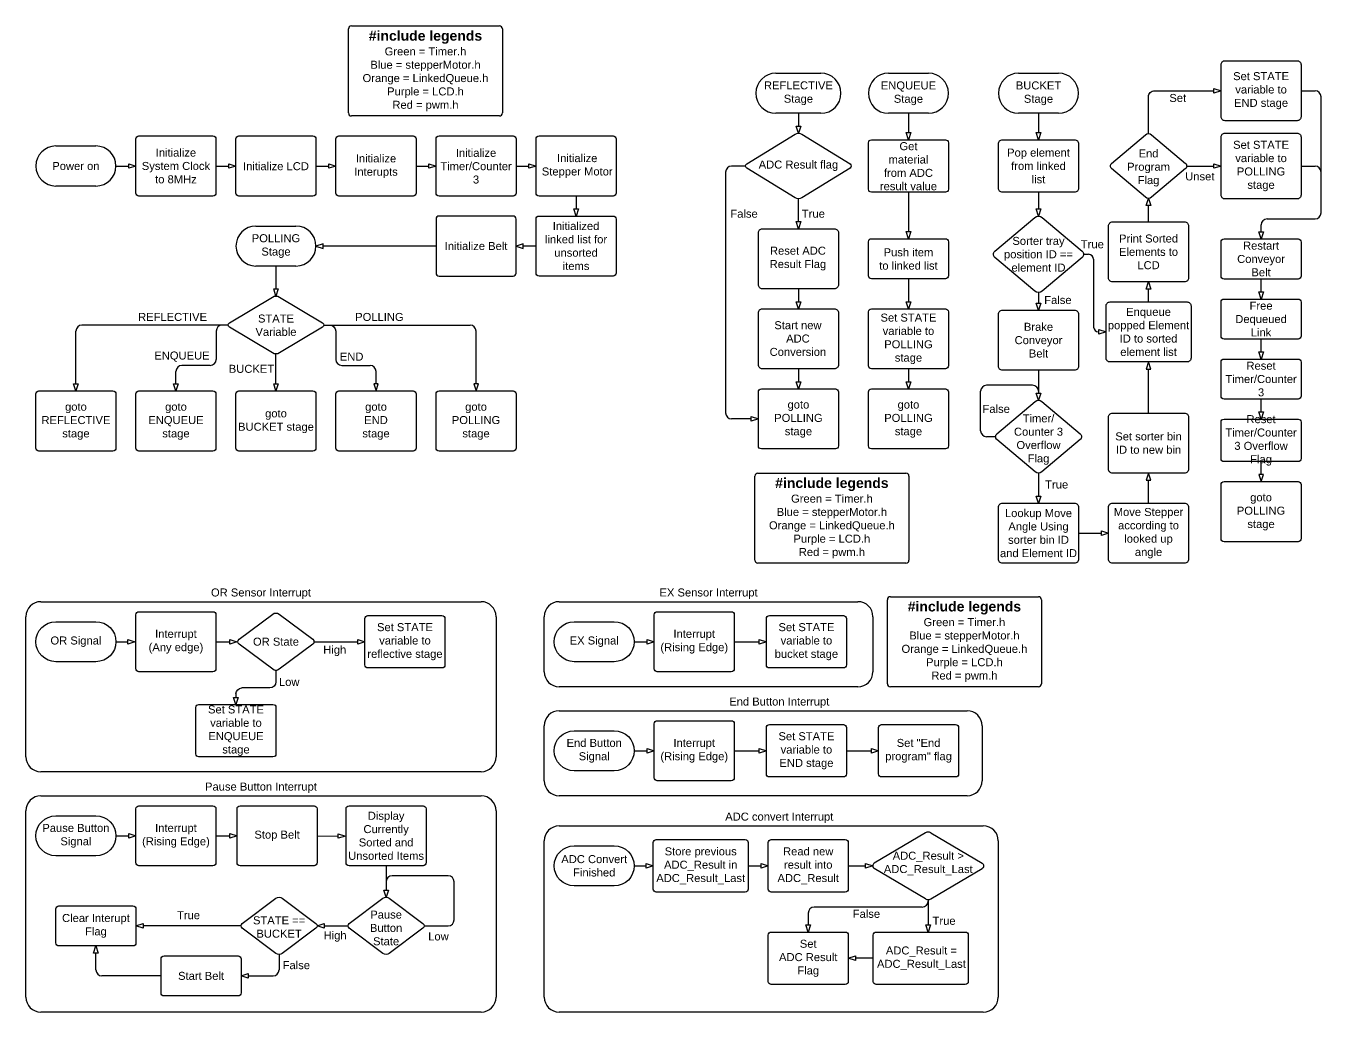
# Model space of a CAD drawing. Header units: inches. Extents: x 10 to 5225, y -3658 to 460.
# Drawn here: x 40 to 2630, y -1772 to 199 of the extents above; entities that cross this region are included whole.
import ezdxf

# ---------------------------------------------------------------- set-up
doc = ezdxf.new("R2010")
doc.units = ezdxf.units.IN
doc.header["$MEASUREMENT"] = 0

# ---------------------------------------------------------------- blocks, each defined once
blk = doc.blocks.new('A$Cc58e0897')
at = {"linetype": 'Continuous'}
blk.add_arc((0, -12), 12, 90, 180, dxfattribs=at)
blk = doc.blocks.new('A$Cd225de60')
blk.add_line((0, 0), (0, -25.2))
blk.add_lwpolyline([(0, -40), (-4.6, -25.7), (4.6, -25.7)], close=True)

msp = doc.modelspace()

# ---------------------------------------------------------------- linework, layer by layer
for p, q in [((684.9, 25.5), (684.9, 193.5)), ((690.9, 199.5), (986.9, 199.5)), ((992.9, 193.5), (992.9, 25.5)), ((1539.6, 104.9), (1629.6, 104.9)), ((1764.6, 104.9), (1844.6, 104.9)), ((2024.6, 104.9), (2104.6, 104.9)), ((986.9, 19.5), (690.9, 19.5)), ((1629.6, 24.9), (1539.6, 24.9)), ((1844.6, 24.9), (1764.6, 24.9)), ((1804.6, 24.9), (1804.6, -13.8)), ((2104.6, 24.9), (2024.6, 24.9)), ((2064.6, 24.9), (2064.6, -13.8)), ((100, -40.5), (180, -40.5)), ((220, -80.5), (245.7, -80.5)), ((420, -80.5), (445.7, -80.5)), ((620, -80.5), (645.7, -80.5)), ((820, -80.5), (845.7, -80.5)), ((1020, -80.5), (1045.2, -80.5)), ((1885.1, -81), (1885.1, -80)), ((1885.6, -81), (1885.1, -81)), ((180, -120.5), (100, -120.5)), ((1140, -140.5), (1140, -165.7)), ((1804.6, -132.9), (1804.6, -211.7)), ((2064.6, -132.9), (2064.6, -166.2)), ((2284.6, -192.2), (2284.6, -159.5)), ((500, -200.5), (580, -200.5)), ((860, -240.5), (634.3, -240.5)), ((1060, -240.5), (1034.3, -240.5)), ((580, -280.5), (500, -280.5)), ((540, -280.5), (540, -325.7)), ((1804.6, -305.9), (1804.6, -351.7)), ((1584.6, -325.9), (1584.6, -351.7)), ((2064.6, -333.5), (2064.6, -354.5)), ((2284.6, -352.2), (2284.6, -326.5)), ((444.5, -398.3), (152, -398.3)), ((635.5, -398.3), (928, -398.3)), ((408.5, -479), (352, -479)), ((671.5, -479), (728, -479)), ((1584.6, -485.9), (1584.6, -511.7)), ((1804.6, -485.9), (1804.6, -511.7)), ((1503.5, -694.4), (1799.5, -694.4)), ((1497.5, -868.4), (1497.5, -700.4)), ((1805.5, -700.4), (1805.5, -868.4)), ((1799.5, -874.4), (1503.5, -874.4)), ((70, -951.3), (950, -951.3)), ((1106.3, -951.3), (1703.6, -951.3)), ((1762.5, -1115.3), (1762.5, -947.3)), ((1768.5, -941.3), (2064.5, -941.3)), ((2070.5, -947.3), (2070.5, -1115.3)), ((40, -1261.3), (40, -981.3)), ((980, -981.3), (980, -1261.3)), ((1076.3, -1091.3), (1076.3, -981.3)), ((1733.6, -981.3), (1733.6, -1091.3)), ((100, -991.3), (180, -991.3)), ((1136.3, -991.3), (1216.3, -991.3)), ((220.5, -1031.3), (220.5, -1030.8)), ((220.5, -1031.7), (220.5, -1031.3)), ((221, -1031.7), (220.5, -1031.7)), ((221, -1031.3), (243.1, -1031.3)), ((420.5, -1031.7), (420.5, -1030.8)), ((421, -1031.7), (420.5, -1031.7)), ((421, -1031.3), (447.1, -1031.3)), ((616.5, -1031.3), (616.5, -1030.8)), ((616.5, -1031.7), (616.5, -1031.3)), ((617, -1031.7), (616.5, -1031.7)), ((617, -1031.3), (703.1, -1031.3)), ((1256.3, -1031.3), (1282.1, -1031.3)), ((1456.3, -1031.3), (1505.8, -1031.3)), ((180, -1071.3), (100, -1071.3)), ((1216.3, -1071.3), (1136.3, -1071.3)), ((540, -1089.6), (540, -1111.7)), ((460, -1135.7), (460, -1142)), ((528, -1123.7), (472, -1123.7)), ((1703.6, -1121.3), (1106.3, -1121.3)), ((2064.5, -1121.3), (1768.5, -1121.3)), ((1106.3, -1169.3), (1921.9, -1169.3)), ((1076.3, -1309.3), (1076.3, -1199.3)), ((1136.3, -1209.3), (1216.3, -1209.3)), ((1951.9, -1199.3), (1951.9, -1309.3)), ((1256.3, -1249.3), (1282.1, -1249.3)), ((1456.3, -1249.3), (1505.8, -1249.3)), ((1680.6, -1249.3), (1730, -1249.3)), ((950, -1291.3), (70, -1291.3)), ((1216.3, -1289.3), (1136.3, -1289.3)), ((70, -1339.3), (950, -1339.3)), ((1921.9, -1339.3), (1106.3, -1339.3)), ((40, -1741.6), (40, -1369.3)), ((980, -1369.3), (980, -1741.6)), ((100, -1379.3), (180, -1379.3)), ((220, -1419.3), (245.7, -1419.3)), ((420, -1419.3), (447.5, -1419.3)), ((622.2, -1419.3), (664.1, -1419.7)), ((1106.3, -1399.3), (1954.2, -1399.3)), ((1076.3, -1741.6), (1076.3, -1429.3)), ((1136.3, -1439.3), (1216.3, -1439.3)), ((1984.2, -1429.3), (1984.2, -1741.6)), ((180, -1459.3), (100, -1459.3)), ((760.2, -1479.3), (760.2, -1527.2)), ((1256.8, -1479.3), (1256.8, -1478.8)), ((1256.8, -1479.7), (1256.8, -1479.3)), ((1257.3, -1479.7), (1256.8, -1479.7)), ((1257.3, -1479.3), (1279.5, -1479.3)), ((1216.3, -1519.3), (1136.3, -1519.3)), ((1844.2, -1546.6), (1844.2, -1597.4)), ((950, -1771.6), (70, -1771.6)), ((1954.2, -1771.6), (1106.3, -1771.6))]:
    msp.add_line(p, q)
at = {"linetype": 'Continuous'}
for p, q in [((2589.6, 70), (2617.6, 70)), ((2629.6, -174.4), (2629.6, 58)), ((1439.1, -92.5), (1439.1, -573.9)), ((1479.1, -80.5), (1451.1, -80.5)), ((2589.6, -80.5), (2617.6, -80.5)), ((1584.6, -191.7), (1584.6, -145.9)), ((2509.6, -212.1), (2509.6, -198.4)), ((2521.6, -186.4), (2617.6, -186.4)), ((2154.8, -257), (2164.9, -257)), ((2174.8, -266.9), (2174.8, -402.3)), ((2509.6, -332.1), (2509.6, -306.4)), ((140, -516), (140, -410.3)), ((420.5, -410.3), (420.5, -467)), ((659.5, -410.3), (659.5, -467)), ((940, -516), (940, -410.3)), ((2184.7, -412.2), (2185.4, -412.2)), ((2509.6, -452.1), (2509.6, -426.4)), ((540, -516), (540, -456.1)), ((340, -516), (340, -491)), ((740, -516), (740, -491)), ((2064.6, -488.7), (2064.6, -534.5)), ((2284.6, -574.4), (2284.6, -486.5)), ((1948.8, -609.6), (1948.8, -530.7)), ((2052.6, -518.7), (1960.8, -518.7)), ((2509.6, -572.1), (2509.6, -546.4)), ((1490.4, -585.9), (1451.1, -585.9)), ((1978.8, -621.6), (1960.8, -621.6)), ((2509.6, -697.1), (2509.6, -671.4)), ((2064.6, -694.4), (2064.6, -740.1)), ((2284.6, -754.4), (2284.6, -708.7)), ((2144.6, -814.4), (2190.4, -814.4)), ((1838.8, -1413.4), (1736.2, -1474.1)), ((1849.6, -1413.4), (1952.3, -1474.1)), ((884.2, -1499.3), (772.2, -1499.3)), ((1484.2, -1479.3), (1510, -1479.3)), ((1684.2, -1479.3), (1719, -1479.3)), ((1838.8, -1545.1), (1736.2, -1484.4)), ((1849.6, -1545.1), (1952.3, -1484.4)), ((896.2, -1587.3), (896.2, -1511.3)), ((1604.2, -1573.6), (1604.2, -1597.4)), ((1832.2, -1561.6), (1616.2, -1561.6)), ((470.2, -1599.3), (274.3, -1599.3)), ((636.5, -1599.3), (684.2, -1599.3)), ((836.2, -1599.3), (884.2, -1599.3)), ((180, -1687.3), (180, -1653.5)), ((546.2, -1656.6), (546.2, -1687.3)), ((1734.2, -1664.1), (1698.5, -1664.1)), ((310.2, -1699.3), (192, -1699.3)), ((484.5, -1699.3), (534.2, -1699.3))]:
    msp.add_line(p, q, dxfattribs=at)
for points in [[(2429.6, 122, -0.414214), (2437.6, 130), (2581.6, 130, -0.414214), (2589.6, 122), (2589.6, 18, -0.414214), (2581.6, 10), (2437.6, 10, -0.414214), (2429.6, 18)], [(660, -26.5, -0.414214), (666, -20.5), (814, -20.5, -0.414214), (820, -26.5), (820, -134.5, -0.414214), (814, -140.5), (666, -140.5, -0.414214), (660, -134.5)], [(860, -26.5, -0.414214), (866, -20.5), (1014, -20.5, -0.414214), (1020, -26.5), (1020, -134.5, -0.414214), (1014, -140.5), (866, -140.5, -0.414214), (860, -134.5)], [(1577.8, -17, -0.282395), (1591.4, -17), (1687.8, -76.3, -0.558755), (1687.8, -84.7), (1591.4, -144, -0.282395), (1577.8, -144), (1481.4, -84.7, -0.558755), (1481.4, -76.3)], [(2278.5, -18, -0.365473), (2290.7, -18), (2358.5, -75.3, -0.464057), (2358.5, -85.7), (2290.7, -143, -0.365473), (2278.5, -143), (2210.7, -85.7, -0.464057), (2210.7, -75.3)], [(2429.6, -22.6, -0.414214), (2437.6, -14.6), (2581.6, -14.6, -0.414214), (2589.6, -22.6), (2589.6, -138.4, -0.414214), (2581.6, -146.4), (2437.6, -146.4, -0.414214), (2429.6, -138.4)], [(1724.6, -34.1, -0.414214), (1730.6, -28.1), (1878.6, -28.1, -0.414214), (1884.6, -34.1), (1884.6, -126.9, -0.414214), (1878.6, -132.9), (1730.6, -132.9, -0.414214), (1724.6, -126.9)], [(2057.4, -183.1, -0.365473), (2071.8, -183.1), (2151.9, -250.9, -0.464057), (2151.9, -263.1), (2071.8, -330.8, -0.365473), (2057.4, -330.8), (1977.3, -263.1, -0.464057), (1977.3, -250.9)], [(1504.6, -213.9, -0.414214), (1512.6, -205.9), (1656.6, -205.9, -0.414214), (1664.6, -213.9), (1664.6, -317.9, -0.414214), (1656.6, -325.9), (1512.6, -325.9, -0.414214), (1504.6, -317.9)], [(2429.6, -232.4, -0.414214), (2435.6, -226.4), (2583.6, -226.4, -0.414214), (2589.6, -232.4), (2589.6, -300.4, -0.414214), (2583.6, -306.4), (2435.6, -306.4, -0.414214), (2429.6, -300.4)], [(533.1, -342.4, -0.277067), (546.9, -342.4), (633.1, -394.2, -0.56727), (633.1, -402.4), (546.9, -454.2, -0.277067), (533.1, -454.2), (446.9, -402.4, -0.56727), (446.9, -394.2)], [(2199.6, -360.2, -0.414214), (2207.6, -352.2), (2361.6, -352.2, -0.414214), (2369.6, -360.2), (2369.6, -464.2, -0.414214), (2361.6, -472.2), (2207.6, -472.2, -0.414214), (2199.6, -464.2)], [(1504.6, -373.9, -0.414214), (1512.6, -365.9), (1656.6, -365.9, -0.414214), (1664.6, -373.9), (1664.6, -477.9, -0.414214), (1656.6, -485.9), (1512.6, -485.9, -0.414214), (1504.6, -477.9)], [(1724.6, -371.9, -0.414214), (1730.6, -365.9), (1878.6, -365.9, -0.414214), (1884.6, -371.9), (1884.6, -479.9, -0.414214), (1878.6, -485.9), (1730.6, -485.9, -0.414214), (1724.6, -479.9)], [(1984.6, -376.7, -0.414214), (1992.6, -368.7), (2136.6, -368.7, -0.414214), (2144.6, -376.7), (2144.6, -480.7, -0.414214), (2136.6, -488.7), (1992.6, -488.7, -0.414214), (1984.6, -480.7)], [(2429.6, -472.4, -0.414214), (2435.6, -466.4), (2583.6, -466.4, -0.414214), (2589.6, -472.4), (2589.6, -540.4, -0.414214), (2583.6, -546.4), (2435.6, -546.4, -0.414214), (2429.6, -540.4)], [(60, -536.2, -0.414214), (66, -530.2), (214, -530.2, -0.414214), (220, -536.2), (220, -644.2, -0.414214), (214, -650.2), (66, -650.2, -0.414214), (60, -644.2)], [(260, -536.2, -0.414214), (266, -530.2), (414, -530.2, -0.414214), (420, -536.2), (420, -644.2, -0.414214), (414, -650.2), (266, -650.2, -0.414214), (260, -644.2)], [(460, -536.2, -0.414214), (466, -530.2), (614, -530.2, -0.414214), (620, -536.2), (620, -644.2, -0.414214), (614, -650.2), (466, -650.2, -0.414214), (460, -644.2)], [(660, -536.2, -0.414214), (666, -530.2), (814, -530.2, -0.414214), (820, -536.2), (820, -644.2, -0.414214), (814, -650.2), (666, -650.2, -0.414214), (660, -644.2)], [(860, -536.2, -0.414214), (866, -530.2), (1014, -530.2, -0.414214), (1020, -536.2), (1020, -644.2, -0.414214), (1014, -650.2), (866, -650.2, -0.414214), (860, -644.2)], [(1504.6, -531.9, -0.414214), (1510.6, -525.9), (1658.6, -525.9, -0.414214), (1664.6, -531.9), (1664.6, -639.9, -0.414214), (1658.6, -645.9), (1510.6, -645.9, -0.414214), (1504.6, -639.9)], [(1724.6, -531.9, -0.414214), (1730.6, -525.9), (1878.6, -525.9, -0.414214), (1884.6, -531.9), (1884.6, -639.9, -0.414214), (1878.6, -645.9), (1730.6, -645.9, -0.414214), (1724.6, -639.9)], [(2057.8, -551.2, -0.365473), (2071.5, -551.2), (2147.8, -615.7, -0.464057), (2147.8, -627.4), (2071.5, -691.9, -0.365473), (2057.8, -691.9), (1981.5, -627.4, -0.464057), (1981.5, -615.8)], [(2204.6, -582.4, -0.414214), (2212.6, -574.4), (2356.6, -574.4, -0.414214), (2364.6, -582.4), (2364.6, -686.4, -0.414214), (2356.6, -694.4), (2212.6, -694.4, -0.414214), (2204.6, -686.4)], [(2429.6, -592.4, -0.414214), (2435.6, -586.4), (2583.6, -586.4, -0.414214), (2589.6, -592.4), (2589.6, -665.4, -0.414214), (2583.6, -671.4), (2435.6, -671.4, -0.414214), (2429.6, -665.4)], [(2429.6, -717.4, -0.414214), (2435.6, -711.4), (2583.6, -711.4, -0.414214), (2589.6, -717.4), (2589.6, -825.4, -0.414214), (2583.6, -831.4), (2435.6, -831.4, -0.414214), (2429.6, -825.4)], [(1984.6, -762.4, -0.414214), (1992.6, -754.4), (2136.6, -754.4, -0.414214), (2144.6, -762.4), (2144.6, -866.4, -0.414214), (2136.6, -874.4), (1992.6, -874.4, -0.414214), (1984.6, -866.4)], [(260, -977.3, -0.414214), (266, -971.3), (414, -971.3, -0.414214), (420, -977.3), (420, -1085.3, -0.414214), (414, -1091.3), (266, -1091.3, -0.414214), (260, -1085.3)], [(533.6, -976.1, -0.333205), (546.4, -976.1), (613.6, -1026.5, -0.499998), (613.6, -1036.1), (546.4, -1086.5, -0.333205), (533.6, -1086.5), (466.4, -1036.1, -0.499998), (466.4, -1026.5)], [(717.9, -984.9, -0.414214), (723.9, -978.9), (871.9, -978.9, -0.414214), (877.9, -984.9), (877.9, -1077.7, -0.414214), (871.9, -1083.7), (723.9, -1083.7, -0.414214), (717.9, -1077.7)], [(1296.3, -977.3, -0.414214), (1302.3, -971.3), (1450.3, -971.3, -0.414214), (1456.3, -977.3), (1456.3, -1085.3, -0.414214), (1450.3, -1091.3), (1302.3, -1091.3, -0.414214), (1296.3, -1085.3)], [(1520.6, -984.9, -0.414214), (1526.6, -978.9), (1674.6, -978.9, -0.414214), (1680.6, -984.9), (1680.6, -1077.7, -0.414214), (1674.6, -1083.7), (1526.6, -1083.7, -0.414214), (1520.6, -1077.7)], [(380, -1162.7, -0.414214), (386, -1156.7), (534, -1156.7, -0.414214), (540, -1162.7), (540, -1255.5, -0.414214), (534, -1261.5), (386, -1261.5, -0.414214), (380, -1255.5)], [(1296.3, -1195.3, -0.414214), (1302.3, -1189.3), (1450.3, -1189.3, -0.414214), (1456.3, -1195.3), (1456.3, -1303.3, -0.414214), (1450.3, -1309.3), (1302.3, -1309.3, -0.414214), (1296.3, -1303.3)], [(1520.6, -1202.9, -0.414214), (1526.6, -1196.9), (1674.6, -1196.9, -0.414214), (1680.6, -1202.9), (1680.6, -1295.7, -0.414214), (1674.6, -1301.7), (1526.6, -1301.7, -0.414214), (1520.6, -1295.7)], [(1744.8, -1202.9, -0.414214), (1750.8, -1196.9), (1898.8, -1196.9, -0.414214), (1904.8, -1202.9), (1904.8, -1295.7, -0.414214), (1898.8, -1301.7), (1750.8, -1301.7, -0.414214), (1744.8, -1295.7)], [(260, -1365.3, -0.414214), (266, -1359.3), (414, -1359.3, -0.414214), (420, -1365.3), (420, -1473.3, -0.414214), (414, -1479.3), (266, -1479.3, -0.414214), (260, -1473.3)], [(462.2, -1365.3, -0.414214), (468.2, -1359.3), (616.2, -1359.3, -0.414214), (622.2, -1365.3), (622.2, -1473.3, -0.414214), (616.2, -1479.3), (468.2, -1479.3, -0.414214), (462.2, -1473.3)], [(1294.2, -1432.9, -0.414214), (1300.2, -1426.9), (1478.2, -1426.9, -0.414214), (1484.2, -1432.9), (1484.2, -1525.7, -0.414214), (1478.2, -1531.7), (1300.2, -1531.7, -0.414214), (1294.2, -1525.7)], [(1524.2, -1432.9, -0.414214), (1530.2, -1426.9), (1678.2, -1426.9, -0.414214), (1684.2, -1432.9), (1684.2, -1525.7, -0.414214), (1678.2, -1531.7), (1530.2, -1531.7, -0.414214), (1524.2, -1525.7)], [(539.8, -1544.1, -0.333205), (552.6, -1544.1), (619.8, -1594.5, -0.499998), (619.8, -1604.1), (552.6, -1654.5, -0.333205), (539.8, -1654.5), (472.6, -1604.1, -0.499998), (472.6, -1594.5)], [(753.8, -1544.1, -0.333205), (766.6, -1544.1), (833.8, -1594.5, -0.499998), (833.8, -1604.1), (766.6, -1654.5, -0.333205), (753.8, -1654.5), (686.6, -1604.1, -0.499998), (686.6, -1594.5)], [(100, -1565.3, -0.414214), (106, -1559.3), (254, -1559.3, -0.414214), (260, -1565.3), (260, -1633.3, -0.414214), (254, -1639.3), (106, -1639.3, -0.414214), (100, -1633.3)], [(1524.2, -1617.7, -0.414214), (1530.2, -1611.7), (1678.2, -1611.7, -0.414214), (1684.2, -1617.7), (1684.2, -1710.5, -0.414214), (1678.2, -1716.5), (1530.2, -1716.5, -0.414214), (1524.2, -1710.5)], [(1734.2, -1617.7, -0.414214), (1740.2, -1611.7), (1918.2, -1611.7, -0.414214), (1924.2, -1617.7), (1924.2, -1710.5, -0.414214), (1918.2, -1716.5), (1740.2, -1716.5, -0.414214), (1734.2, -1710.5)], [(310.2, -1665.3, -0.414214), (316.2, -1659.3), (464.2, -1659.3, -0.414214), (470.2, -1665.3), (470.2, -1733.3, -0.414214), (464.2, -1739.3), (316.2, -1739.3, -0.414214), (310.2, -1733.3)]]:
    msp.add_lwpolyline(points, format="xyb", close=True)
msp.add_lwpolyline([(2284.6, -15.7), (2284.6, 58, -0.414214), (2296.6, 70), (2415.4, 70)], format="xyb", dxfattribs=at)
for points in [[(2429.6, 70), (2415.4, 65.4), (2415.4, 74.6)], [(1804.6, -28.1), (1800, -13.8), (1809.3, -13.8)], [(2064.6, -28.1), (2060, -13.8), (2069.3, -13.8)], [(260, -80.5), (245.7, -85.1), (245.7, -75.9)], [(460, -80.5), (445.7, -85.1), (445.7, -75.9)], [(660, -80.5), (645.7, -85.1), (645.7, -75.9)], [(860, -80.5), (845.7, -85.1), (845.7, -75.9)], [(1060, -80.5), (1045.7, -85.1), (1045.7, -75.9)], [(2429.6, -80.5), (2415.4, -85.1), (2415.4, -75.9)], [(2284.6, -145.2), (2289.3, -159.5), (2280, -159.5)], [(1140, -180.5), (1135.4, -166.2), (1144.6, -166.2)], [(2064.6, -180.5), (2060, -166.2), (2069.3, -166.2)], [(1584.6, -205.9), (1580, -191.7), (1589.3, -191.7)], [(1804.6, -225.9), (1800, -211.7), (1809.3, -211.7)], [(2509.6, -226.4), (2505, -212.1), (2514.3, -212.1)], [(620, -240.5), (634.3, -245.1), (634.3, -235.9)], [(1020, -240.5), (1034.3, -245.1), (1034.3, -235.9)], [(540, -340.5), (535.4, -326.2), (544.6, -326.2)], [(2284.6, -312.2), (2289.3, -326.5), (2280, -326.5)], [(2509.6, -346.4), (2505, -332.1), (2514.3, -332.1)], [(1584.6, -365.9), (1580, -351.7), (1589.3, -351.7)], [(1804.6, -365.9), (1800, -351.7), (1809.3, -351.7)], [(2064.6, -368.7), (2060, -354.5), (2069.3, -354.5)], [(2199.6, -412.2), (2185.4, -416.9), (2185.4, -407.6)], [(2509.6, -466.4), (2505, -452.1), (2514.3, -452.1)], [(2284.6, -472.2), (2280, -486.5), (2289.3, -486.5)], [(140, -530.2), (135.4, -516), (144.6, -516)], [(340, -530.2), (335.4, -516), (344.6, -516)], [(540, -530.2), (535.4, -516), (544.6, -516)], [(740, -530.2), (744.6, -516), (735.4, -516)], [(940, -530.2), (944.6, -516), (935.4, -516)], [(1584.6, -525.9), (1580, -511.7), (1589.3, -511.7)], [(1804.6, -525.9), (1800, -511.7), (1809.3, -511.7)], [(2064.6, -548.7), (2060, -534.5), (2069.3, -534.5)], [(1504.6, -585.9), (1490.4, -590.5), (1490.4, -581.3)], [(2509.6, -586.4), (2505, -572.1), (2514.3, -572.1)], [(2284.6, -694.4), (2280, -708.7), (2289.3, -708.7)], [(2509.6, -711.4), (2514.3, -697.1), (2505, -697.1)], [(2064.6, -754.4), (2060, -740.1), (2069.3, -740.1)], [(2204.6, -814.4), (2190.4, -819), (2190.4, -809.8)], [(257.9, -1031.3), (243.6, -1035.9), (243.6, -1026.6)], [(461.9, -1031.3), (447.6, -1035.9), (447.6, -1026.6)], [(717.9, -1031.3), (703.6, -1035.9), (703.6, -1026.6)], [(1296.3, -1031.3), (1282.1, -1035.9), (1282.1, -1026.6)], [(1520.6, -1031.3), (1506.3, -1035.9), (1506.3, -1026.6)], [(540, -1089.1), (540.5, -1089.1), (540.5, -1089.6), (539.5, -1089.6), (539.5, -1089.1)], [(460, -1156.7), (455.4, -1142.5), (464.6, -1142.5)], [(1296.3, -1249.3), (1282.1, -1253.9), (1282.1, -1244.6)], [(1520.6, -1249.3), (1506.3, -1253.9), (1506.3, -1244.6)], [(1744.8, -1249.3), (1730.5, -1253.9), (1730.5, -1244.6)], [(260, -1419.3), (245.7, -1423.9), (245.7, -1414.6)], [(462.2, -1419.3), (448, -1423.9), (448, -1414.6)], [(678.9, -1419.7), (664.6, -1424.3), (664.6, -1415.1)], [(1294.2, -1479.3), (1280, -1483.9), (1280, -1474.6)], [(1524.2, -1479.3), (1510, -1483.9), (1510, -1474.6)], [(1733.2, -1479.3), (1719, -1483.9), (1719, -1474.6)], [(760.2, -1541.9), (755.6, -1527.7), (764.9, -1527.7)], [(260, -1599.3), (274.3, -1594.6), (274.3, -1603.9)], [(622.2, -1599.3), (636.5, -1594.6), (636.5, -1603.9)], [(1604.2, -1611.7), (1599.6, -1597.4), (1608.8, -1597.4)], [(1844.2, -1611.7), (1839.6, -1597.4), (1848.8, -1597.4)], [(180, -1639.3), (184.6, -1653.5), (175.4, -1653.5)], [(1684.2, -1664.1), (1698.5, -1659.4), (1698.5, -1668.7)], [(470.2, -1699.3), (484.5, -1694.6), (484.5, -1703.9)]]:
    msp.add_lwpolyline(points, close=True)
at = {"color": 114, "true_color": 0x139b48}
msp.add_lwpolyline([(260, -26.5, -0.414214), (266, -20.5), (414, -20.5, -0.414214), (420, -26.5), (420, -134.5, -0.414214), (414, -140.5), (266, -140.5, -0.414214), (260, -134.5)], format="xyb", close=True, dxfattribs=at)
at = {"color": 217, "true_color": 0x93278f}
for points in [[(460, -26.5, -0.414214), (466, -20.5), (614, -20.5, -0.414214), (620, -26.5), (620, -134.5, -0.414214), (614, -140.5), (466, -140.5, -0.414214), (460, -134.5)], [(2204.6, -200.2, -0.414214), (2212.6, -192.2), (2356.6, -192.2, -0.414214), (2364.6, -200.2), (2364.6, -304.2, -0.414214), (2356.6, -312.2), (2212.6, -312.2, -0.414214), (2204.6, -304.2)], [(680.2, -1365.3, -0.414214), (686.2, -1359.3), (834.2, -1359.3, -0.414214), (840.2, -1365.3), (840.2, -1473.3, -0.414214), (834.2, -1479.3), (686.2, -1479.3, -0.414214), (680.2, -1473.3)]]:
    msp.add_lwpolyline(points, format="xyb", close=True, dxfattribs=at)
at = {"color": 152, "true_color": 0x2776bb}
for points in [[(1060, -26.5, -0.414214), (1066, -20.5), (1214, -20.5, -0.414214), (1220, -26.5), (1220, -134.5, -0.414214), (1214, -140.5), (1066, -140.5, -0.414214), (1060, -134.5)], [(2204.6, -762.4, -0.414214), (2212.6, -754.4), (2356.6, -754.4, -0.414214), (2364.6, -762.4), (2364.6, -866.4, -0.414214), (2356.6, -874.4), (2212.6, -874.4, -0.414214), (2204.6, -866.4)]]:
    msp.add_lwpolyline(points, format="xyb", close=True, dxfattribs=at)
at = {"color": 30, "true_color": 0xf26722}
for points in [[(1984.6, -36.1, -0.414214), (1992.6, -28.1), (2136.6, -28.1, -0.414214), (2144.6, -36.1), (2144.6, -124.9, -0.414214), (2136.6, -132.9), (1992.6, -132.9, -0.414214), (1984.6, -124.9)], [(1060, -186.5, -0.414214), (1066, -180.5), (1214, -180.5, -0.414214), (1220, -186.5), (1220, -294.5, -0.414214), (1214, -300.5), (1066, -300.5, -0.414214), (1060, -294.5)], [(1724.6, -231.9, -0.414214), (1730.6, -225.9), (1878.6, -225.9, -0.414214), (1884.6, -231.9), (1884.6, -299.9, -0.414214), (1878.6, -305.9), (1730.6, -305.9, -0.414214), (1724.6, -299.9)], [(2429.6, -352.4, -0.414214), (2435.6, -346.4), (2583.6, -346.4, -0.414214), (2589.6, -352.4), (2589.6, -420.4, -0.414214), (2583.6, -426.4), (2435.6, -426.4, -0.414214), (2429.6, -420.4)]]:
    msp.add_lwpolyline(points, format="xyb", close=True, dxfattribs=at)
at = {"linetype": 'Continuous'}
msp.add_lwpolyline([(2360.9, -80.5), (2415.4, -80.5)], dxfattribs=at)
at = {"color": 1}
msp.add_lwpolyline([(1020, -186.5, 0.414214), (1014, -180.5), (866, -180.5, 0.414214), (860, -186.5), (860, -294.5, 0.414214), (866, -300.5), (1014, -300.5, 0.414214), (1020, -294.5)], format="xyb", close=True, dxfattribs=at)
for centre, radius, start, end in [((690.9, 193.5), 6, 90, 180), ((986.9, 193.5), 6, 360, 90), ((690.9, 25.5), 6, 180, 270), ((986.9, 25.5), 6, 270, 0), ((1503.5, -700.4), 6, 90, 180), ((1799.5, -700.4), 6, 0, 90), ((1503.5, -868.4), 6, 180, 270), ((1799.5, -868.4), 6, 270, 0), ((70, -981.3), 30, 90, 180), ((950, -981.3), 30, 360, 90), ((1106.3, -981.3), 30, 90, 180), ((1703.6, -981.3), 30, 0, 90), ((1768.5, -947.3), 6, 90, 180), ((2064.5, -947.3), 6, 0, 90), ((1106.3, -1091.3), 30, 180, 270), ((1703.6, -1091.3), 30, 270, 0), ((1768.5, -1115.3), 6, 180, 270), ((2064.5, -1115.3), 6, 270, 0), ((1106.3, -1199.3), 30, 90, 180), ((1921.9, -1199.3), 30, 0, 90), ((70, -1261.3), 30, 180, 270), ((950, -1261.3), 30, 270, 360), ((1106.3, -1309.3), 30, 180, 270), ((1921.9, -1309.3), 30, 270, 0), ((70, -1369.3), 30, 90, 180), ((950, -1369.3), 30, 0, 90), ((1106.3, -1429.3), 30, 90, 180), ((1954.2, -1429.3), 30, 0, 90), ((70, -1741.6), 30, 180, 270), ((950, -1741.6), 30, 270, 0), ((1106.3, -1741.6), 30, 180, 270), ((1954.2, -1741.6), 30, 270, 0)]:
    msp.add_arc(centre, radius, start, end)
at = {"linetype": 'Continuous'}
for centre, radius, start, end in [((1539.6, 64.9), 40, 90, 270), ((1629.6, 64.9), 40, 270, 90), ((1764.6, 64.9), 40, 90, 270), ((1844.6, 64.9), 40, 270, 90), ((2024.6, 64.9), 40, 90, 270), ((2104.6, 64.9), 40, 270, 90), ((2617.6, 58), 12, 360, 89.9964), ((100, -80.5), 40, 90, 270), ((180, -80.5), 40, 270, 90), ((1451.1, -92.5), 12, 90, 180), ((2617.6, -92.5), 12, 0, 90), ((2617.6, -174.4), 12, 270, 0), ((500, -240.5), 40, 90, 270), ((580, -240.5), 40, 270, 90), ((2521.6, -198.4), 12, 90, 180), ((2164.9, -266.9), 9.9, 0, 90), ((152, -410.3), 12, 90, 180), ((928, -410.3), 12, 0, 90), ((2184.7, -402.3), 9.9, 180, 270), ((352, -491), 12, 90, 180), ((408.5, -467), 12, 270, 0), ((671.5, -467), 12, 180, 270), ((728, -491), 12, 0, 90), ((1960.8, -530.7), 12, 90, 180), ((2052.6, -530.7), 12, 0, 90), ((1451.1, -573.9), 12, 180, 270), ((1960.8, -609.6), 12, 180, 270), ((1844.2, -1422.6), 10.7, 59.4036, 120.5964), ((1739.2, -1479.3), 6, 120.5964, 239.4036), ((1949.2, -1479.3), 6, 300.5964, 59.4036), ((772.2, -1511.3), 12, 90, 180), ((884.2, -1511.3), 12, 360, 90), ((1832.2, -1549.6), 12, 270, 0), ((1844.2, -1535.9), 10.7, 239.4036, 300.5964), ((1616.2, -1573.6), 12, 90, 180), ((884.2, -1587.3), 12, 270, 360), ((192, -1687.3), 12, 180, 270), ((534.2, -1687.3), 12, 270, 0)]:
    msp.add_arc(centre, radius, start, end, dxfattribs=at)
at = {"extrusion": (0, 0, -1)}
for centre, start, end in [((-528, -1111.7), 180, 270), ((-472, -1135.7), 0, 90)]:
    msp.add_arc(centre, 12, start, end, dxfattribs=at)
for points in [[(60, -1031.3), (60, -1009.2), (77.9, -991.3), (100, -991.3)], [(180, -991.3), (202.1, -991.3), (220, -1009.2), (220, -1031.3)], [(1096.3, -1031.3), (1096.3, -1009.2), (1114.2, -991.3), (1136.3, -991.3)], [(1216.3, -991.3), (1238.4, -991.3), (1256.3, -1009.2), (1256.3, -1031.3)], [(100, -1071.3), (77.9, -1071.3), (60, -1053.4), (60, -1031.3)], [(220, -1031.3), (220, -1053.4), (202.1, -1071.3), (180, -1071.3)], [(1136.3, -1071.3), (1114.2, -1071.3), (1096.3, -1053.4), (1096.3, -1031.3)], [(1256.3, -1031.3), (1256.3, -1053.4), (1238.4, -1071.3), (1216.3, -1071.3)], [(1096.3, -1249.3), (1096.3, -1227.2), (1114.2, -1209.3), (1136.3, -1209.3)], [(1216.3, -1209.3), (1238.4, -1209.3), (1256.3, -1227.2), (1256.3, -1249.3)], [(1136.3, -1289.3), (1114.2, -1289.3), (1096.3, -1271.4), (1096.3, -1249.3)], [(1256.3, -1249.3), (1256.3, -1271.4), (1238.4, -1289.3), (1216.3, -1289.3)], [(60, -1419.3), (60, -1397.2), (77.9, -1379.3), (100, -1379.3)], [(180, -1379.3), (202.1, -1379.3), (220, -1397.2), (220, -1419.3)], [(100, -1459.3), (77.9, -1459.3), (60, -1441.4), (60, -1419.3)], [(220, -1419.3), (220, -1441.4), (202.1, -1459.3), (180, -1459.3)], [(1096.3, -1479.3), (1096.3, -1457.2), (1114.2, -1439.3), (1136.3, -1439.3)], [(1216.3, -1439.3), (1238.4, -1439.3), (1256.3, -1457.2), (1256.3, -1479.3)], [(1136.3, -1519.3), (1114.2, -1519.3), (1096.3, -1501.4), (1096.3, -1479.3)], [(1256.3, -1479.3), (1256.3, -1501.4), (1238.4, -1519.3), (1216.3, -1519.3)]]:
    msp.add_open_spline(points, degree=3)

# ---------------------------------------------------------------- block references
at = {"linetype": 'Continuous'}
for name, p in [('A$Cd225de60', (1584.6, 24.9)), ('A$Cc58e0897', (432.5, -398.3))]:
    msp.add_blockref(name, p, dxfattribs=at)
at = {"linetype": 'Continuous', "xscale": -1}
msp.add_blockref('A$Cc58e0897', (647.5, -398.3), dxfattribs=at)

# ---------------------------------------------------------------- texts
at = {"linetype": 'Continuous', "char_height": 16, "attachment_point": 5}
for s, width, insert in [('{\\fArial|b1|i0|c0|p34;\\H1.25x;#include legends^J\\fArial|b0|i0|c0|p34;\\H0.8x;\\C114;\\c4758291;Green = Timer.h\\P\\C152;\\c12285479;Blue = stepperMotor.h\\P\\C30;\\c2254834;Orange = LinkedQueue.h^J\\C217;\\c9381779;Purple = LCD.h\\P\\C1;Red = pwm.h}', 442.734, (838.9, 109.5)), ('{\\fArial|b0|i0|c0|p34;Set STATE\\Pvariable to END stage}', 127.296, (2509.6, 70)), ('{\\fArial|b0|i0|c0|p34;REFLECTIVE Stage}', 125.619, (1584.6, 64.9)), ('{\\fArial|b0|i0|c0|p34;ENQUEUE Stage}', 125.619, (1804.6, 64.8)), ('{\\fArial|b0|i0|c0|p34;BUCKET\\PStage}', 125.619, (2064.6, 64.8)), ('{\\fArial|b0|i0|c0|p34;Set}', 59.83, (2343, 55.4)), ('{\\fArial|b0|i0|c0|p34;Initialize Timer/Counter 3}', 145.65, (940, -81)), ('{\\fArial|b0|i0|c0|p34;Get material from ADC result value}', 121.226, (1804.6, -81)), ('{\\fArial|b0|i0|c0|p34;End Program Flag}', 94.364, (2284.6, -84.4)), ('{\\fArial|b0|i0|c0|p34;Set STATE variable to POLLING stage}', 127.296, (2509.6, -80.5)), ('{\\fArial|b0|i0|c0|p34;Power on}', 125.619, (140, -80.6)), ('{\\fArial|b0|i0|c0|p34;Initialize Interupts}', 145.65, (740, -81)), ('{\\fArial|b0|i0|c0|p34;ADC Result flag}', 190.061, (1584.6, -80)), ('{\\fArial|b0|i0|c0|p34;Unset}', 59.83, (2387.2, -101.4)), ('{\\fArial|b0|i0|c0|p34;False}', 59.83, (1475.9, -175.9)), ('{\\fArial|b0|i0|c0|p34;True}', 59.83, (1614.5, -175.9)), ('{\\fArial|b0|i0|c0|p34;POLLING\\PStage}', 125.619, (540, -240.6)), ('{\\fArial|b0|i0|c0|p34;Sorter tray position ID == element ID}', 148.871, (2064.6, -257)), ('{\\fArial|b0|i0|c0|p34;True}', 59.83, (2172.3, -237)), ('{\\fArial|b0|i0|c0|p34;Restart Conveyor Belt}', 127.296, (2509.6, -266.4)), ('{\\fArial|b0|i0|c0|p34;Reset ADC Result Flag }', 145.65, (1583.6, -265.5)), ('{\\fArial|b0|i0|c0|p34;False}', 59.83, (2103.4, -348.4)), ('{\\fArial|b0|i0|c0|p34;REFLECTIVE}', 190.061, (333.2, -382.3)), ('{\\fArial|b0|i0|c0|p34;STATE Variable}', 145.65, (540, -398.8)), ('{\\fArial|b0|i0|c0|p34;POLLING}', 190.061, (746.8, -382.3)), ('{\\fArial|b0|i0|c0|p34;Set STATE variable to POLLING stage}', 145.975, (1804.6, -425.9)), ('{\\fArial|b0|i0|c0|p34;Enqueue popped Element ID to sorted element list}', 164.887, (2284.6, -412.2)), ('{\\fArial|b0|i0|c0|p34;Start new ADC Conversion}', 145.65, (1583.6, -425.5)), ('{\\fArial|b0|i0|c0|p34;Brake Conveyor Belt}', 127.296, (2064.6, -428.7)), ('{\\fArial|b0|i0|c0|p34;ENQUEUE}', 190.061, (352, -461.5)), ('{\\fArial|b0|i0|c0|p34;END}', 190.061, (691.3, -461.5)), ('{\\fArial|b0|i0|c0|p34;BUCKET}', 190.061, (491, -486)), ('{\\fArial|b0|i0|c0|p34;Reset Timer/Counter 3}', 127.296, (2509.6, -506.4)), ('{\\fArial|b0|i0|c0|p34;goto REFLECTIVE stage}', 145.65, (140, -590.7)), ('{\\fArial|b0|i0|c0|p34;goto\\PENQUEUE\\Pstage}', 145.65, (340, -590.7)), ('{\\fArial|b0|i0|c0|p34;goto\\PBUCKET stage}', 145.65, (540, -590.7)), ('{\\fArial|b0|i0|c0|p34;goto\\PEND\\Pstage}', 145.65, (740, -590.7)), ('{\\fArial|b0|i0|c0|p34;goto\\PPOLLING\\Pstage}', 145.65, (940, -590.7)), ('{\\fArial|b0|i0|c0|p34;goto\\PPOLLING\\Pstage}', 145.65, (1584.6, -586.4)), ('{\\fArial|b0|i0|c0|p34;goto\\PPOLLING\\Pstage}', 145.65, (1804.6, -586.4)), ('{\\fArial|b0|i0|c0|p34;False}', 59.83, (1980, -566.1)), ('{\\fArial|b0|i0|c0|p34;Timer/ Counter 3 Overflow Flag}', 127.296, (2064.6, -627.3)), ('{\\fArial|b0|i0|c0|p34;Reset Timer/Counter 3 Overflow Flag}', 154.109, (2509.6, -628.9)), ('{\\fArial|b0|i0|c0|p34;Set sorter bin ID to new bin}', 156.134, (2284.6, -634.4)), ('{\\fArial|b1|i0|c0|p34;\\H1.25x;#include legends^J\\fArial|b0|i0|c0|p34;\\H0.8x;\\C114;\\c4758291;Green = Timer.h\\P\\C152;\\c12285479;Blue = stepperMotor.h\\P\\C30;\\c2254834;Orange = LinkedQueue.h^J\\C217;\\c9381779;Purple = LCD.h\\P\\C1;Red = pwm.h}', 442.734, (1651.5, -784.4)), ('{\\fArial|b0|i0|c0|p34;True}', 59.83, (2101, -717.2)), ('{\\fArial|b0|i0|c0|p34;goto\\PPOLLING\\Pstage}', 145.65, (2509.6, -771.8)), ('{\\fArial|b0|i0|c0|p34;Lookup Move Angle Using sorter bin ID and Element ID}', 156.134, (2064.6, -814.4)), ('{\\fArial|b0|i0|c0|p34;OR Sensor Interrupt}', 233.325, (510, -935.3)), ('{\\fArial|b0|i0|c0|p34;EX Sensor Interrupt}', 233.325, (1404.9, -935.3)), ('{\\fArial|b1|i0|c0|p34;\\H1.25x;#include legends^J\\fArial|b0|i0|c0|p34;\\H0.8x;\\C114;\\c4758291;Green = Timer.h\\P\\C152;\\c12285479;Blue = stepperMotor.h\\P\\C30;\\c2254834;Orange = LinkedQueue.h^J\\C217;\\c9381779;Purple = LCD.h\\P\\C1;Red = pwm.h}', 442.734, (1916.5, -1031.3)), ('{\\fArial|b0|i0|c0|p34;Interrupt (Any edge)}', 121.226, (340, -1031.3)), ('{\\fArial|b0|i0|c0|p34;Set STATE variable to reflective stage}', 155.491, (797.9, -1031.3)), ('{\\fArial|b0|i0|c0|p34;Interrupt (Rising Edge)}', 142.246, (1376.3, -1031.3)), ('{\\fArial|b0|i0|c0|p34;Set STATE variable to bucket stage}', 155.491, (1600.6, -1031.3)), ('{\\fArial|b0|i0|c0|p34;OR Signal}', 145.65, (140, -1031.3)), ('{\\fArial|b0|i0|c0|p34;OR State}', 145.65, (540, -1031.3)), ('{\\fArial|b0|i0|c0|p34;EX Signal}', 145.65, (1176.3, -1031.3)), ('{\\fArial|b0|i0|c0|p34;High}', 145.65, (657.5, -1049.6)), ('{\\fArial|b0|i0|c0|p34;Low}', 145.65, (566.5, -1111.8)), ('{\\fArial|b0|i0|c0|p34;Set STATE variable to ENQUEUE stage}', 155.491, (460, -1209.1)), ('{\\fArial|b0|i0|c0|p34;End Button Interrupt}', 233.325, (1546.3, -1153.3)), ('{\\fArial|b0|i0|c0|p34;Set STATE variable to END stage}', 155.491, (1600.6, -1249.3)), ('{\\fArial|b0|i0|c0|p34;End Button Signal}', 145.65, (1176.3, -1249.3)), ('{\\fArial|b0|i0|c0|p34;Interrupt (Rising Edge)}', 142.246, (1376.3, -1249.3)), ('{\\fArial|b0|i0|c0|p34;Set "End program" flag}', 155.491, (1824.8, -1249.3)), ('{\\fArial|b0|i0|c0|p34;Pause Button Interrupt}', 233.325, (510, -1323.3)), ('{\\fArial|b0|i0|c0|p34;Pause Button Signal}', 145.65, (140, -1419.3)), ('{\\fArial|b0|i0|c0|p34;Interrupt (Rising Edge)}', 142.246, (340, -1419.3)), ('{\\fArial|b0|i0|c0|p34;ADC convert Interrupt}', 233.325, (1546.3, -1383.3)), ('{\\fArial|b0|i0|c0|p34;Stop Belt}', 142.246, (542.2, -1419.3)), ('{\\fArial|b0|i0|c0|p34;Store previous ADC_Result in ADC_Result_Last}', 153.055, (1389.2, -1479.3)), ('{\\fArial|b0|i0|c0|p34;Read new result into ADC_Result }', 153.055, (1604.2, -1479.3)), ('{\\fArial|b0|i0|c0|p34;ADC Convert Finished}', 145.65, (1176.3, -1479.3)), ('{\\fArial|b0|i0|c0|p34;ADC_Result > ADC_Result_Last}', 153.055, (1844.2, -1474.7)), ('{\\fArial|b0|i0|c0|p34;Clear Interupt Flag}', 142.246, (180, -1599.3)), ('{\\fArial|b0|i0|c0|p34;True}', 72.396, (365.1, -1578)), ('{\\fArial|b0|i0|c0|p34;Pause Button State}', 114.814, (760.2, -1603.5)), ('{\\fArial|b0|i0|c0|p34;False}', 72.396, (1720.6, -1575.3)), ('{\\fArial|b0|i0|c0|p34;STATE == BUCKET}', 114.814, (546.2, -1601.6)), ('{\\fArial|b0|i0|c0|p34;True}', 72.396, (1875.8, -1589.3)), ('{\\fArial|b0|i0|c0|p34;High}', 72.396, (658.2, -1620.5)), ('{\\fArial|b0|i0|c0|p34;Low}', 72.396, (864.9, -1620.5)), ('{\\fArial|b0|i0|c0|p34;Set \\fArial|b1|i0|c0|p34;\\P\\fArial|b0|i0|c0|p34;ADC Result Flag}', 153.055, (1604.2, -1664.1)), ('{\\fArial|b0|i0|c0|p34;ADC_Result = ADC_Result_Last}', 153.055, (1830.5, -1664.1)), ('{\\fArial|b0|i0|c0|p34;False}', 72.396, (580.7, -1677.9)), ('{\\fArial|b0|i0|c0|p34;Start Belt}', 142.246, (390.2, -1699.3))]:
    msp.add_mtext_dynamic_manual_height_columns(s, width=width, gutter_width=1, heights=[0], dxfattribs=dict(at, insert=insert))
at = {"color": 114, "linetype": 'Continuous', "true_color": 0x139b48, "insert": (340, -80.5), "char_height": 16, "attachment_point": 5}
msp.add_mtext_dynamic_manual_height_columns('{\\fArial|b0|i0|c0|p34;Initialize System Clock to 8MHz}', width=145.65, gutter_width=1, heights=[0], dxfattribs=at)
at = {"color": 30, "linetype": 'Continuous', "true_color": 0xf26722, "char_height": 16, "attachment_point": 5}
for s, width, insert in [('{\\fArial|b0|i0|c0|p34;Pop element from linked list}', 127.296, (2064.6, -80.5)), ('{\\fArial|b0|i0|c0|p34;Initialized linked list for unsorted items}', 145.65, (1140, -240.5)), ('{\\fArial|b0|i0|c0|p34;Push item to linked list}', 121.226, (1804.6, -266.4)), ('{\\fArial|b0|i0|c0|p34;Free Dequeued Link}', 127.296, (2509.6, -386.4))]:
    msp.add_mtext_dynamic_manual_height_columns(s, width=width, gutter_width=1, heights=[0], dxfattribs=dict(at, insert=insert))
at = {"color": 217, "linetype": 'Continuous', "true_color": 0x93278f, "char_height": 16, "attachment_point": 5}
for s, width, insert in [('{\\fArial|b0|i0|c0|p34;Initialize LCD}', 145.65, (540, -81)), ('{\\fArial|b0|i0|c0|p34;Print Sorted Elements to LCD}', 127.296, (2284.6, -252.2)), ('{\\fArial|b0|i0|c0|p34;Display Currently Sorted and Unsorted Items}', 153.134, (760.2, -1419.3))]:
    msp.add_mtext_dynamic_manual_height_columns(s, width=width, gutter_width=1, heights=[0], dxfattribs=dict(at, insert=insert))
at = {"color": 152, "linetype": 'Continuous', "true_color": 0x2776bb, "char_height": 16, "attachment_point": 5}
for s, width, insert in [('{\\fArial|b0|i0|c0|p34;Initialize Stepper Motor}', 145.65, (1142.3, -80.5)), ('{\\fArial|b0|i0|c0|p34;Move Stepper according to looked up angle}', 149.722, (2284.6, -814.4))]:
    msp.add_mtext_dynamic_manual_height_columns(s, width=width, gutter_width=1, heights=[0], dxfattribs=dict(at, insert=insert))
at = {"color": 1, "linetype": 'Continuous', "insert": (940, -240.5), "char_height": 16, "attachment_point": 5}
msp.add_mtext_dynamic_manual_height_columns('{\\fArial|b0|i0|c0|p34;Initialize Belt}', width=145.65, gutter_width=1, heights=[0], dxfattribs=at)

doc.saveas('drawing.dxf')
